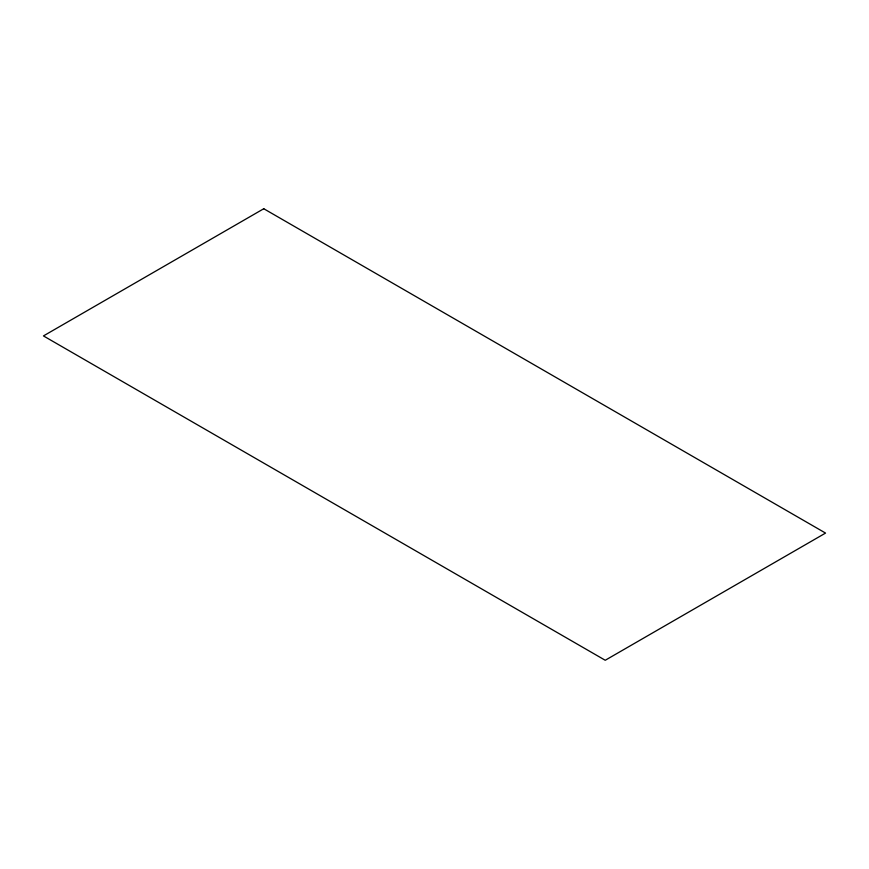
<?xml version="1.0" encoding="UTF-8"?>
<svg xmlns="http://www.w3.org/2000/svg" width="869" height="869" viewBox="0 0 869 869"><rect width="100%" height="100%" fill="white"/><g stroke="black" fill="none" stroke-linecap="round" stroke-linejoin="round"><path stroke-width="1.3" d="M263.763 208.734L43.45 335.923L605.237 660.266L825.55 533.077L263.763 208.734"/></g></svg>
